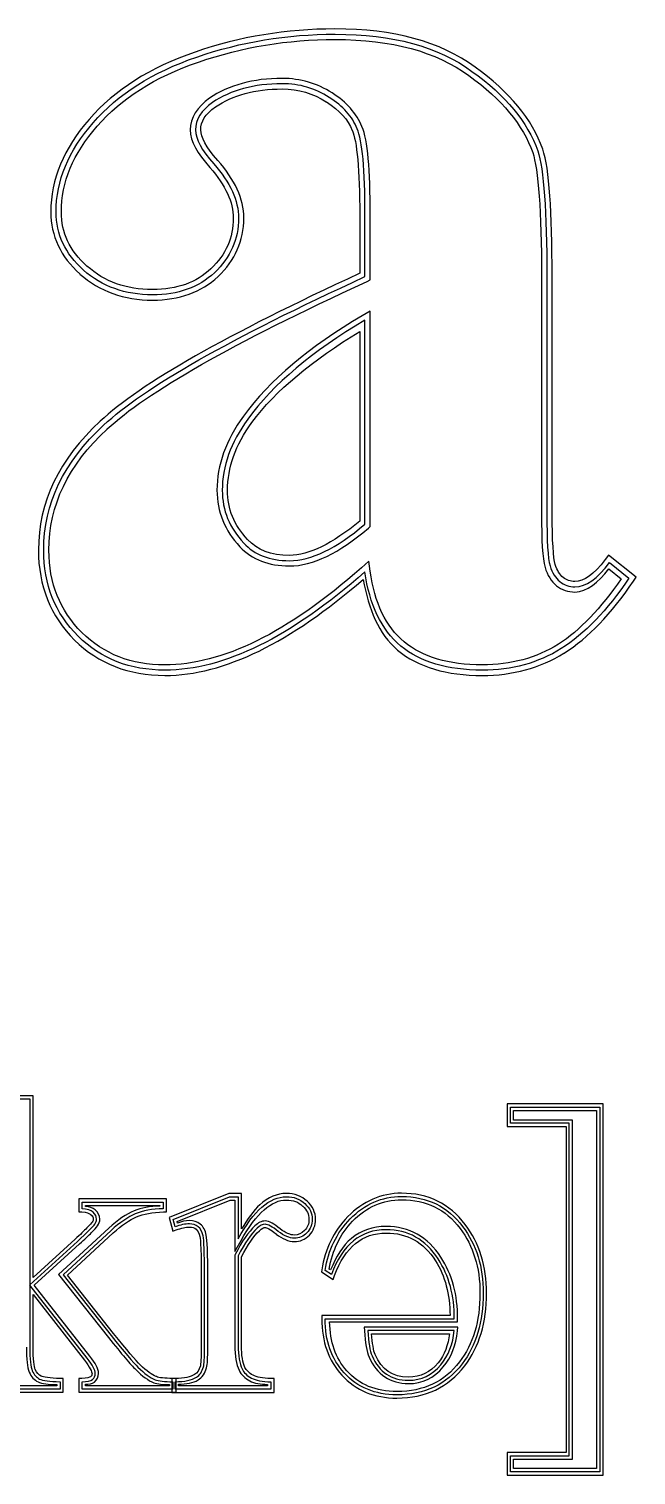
# Model space of a CAD drawing. Extents: x 35 to 204, y 106 to 197.
# Drawn here: x 73.64 to 89.68, y 152 to 190.23 of the extents above; entities that cross this region are included whole.
import ezdxf

# ---------------------------------------------------------------- set-up
doc = ezdxf.new("R2010")
doc.units = 0
doc.layers.add('Plast_1', color=7, linetype='CONTINUOUS')

msp = doc.modelspace()

# ---------------------------------------------------------------- linework, layer by layer
at = {"layer": 'Plast_1', "color": 7}
for points in [[(81.726793, 190.23024), (81.726562, 190.23047)], [(85.261719, 188.99609), (85.263719, 188.99609)], [(81.496141, 188.30268), (81.498141, 188.30068)], [(82.183688, 187.54287), (82.183688, 187.53887), (82.185688, 187.53687)], [(87.217028, 187.0505), (87.217028, 187.0525)], [(78.419971, 186.57029), (78.417971, 186.57029)], [(82.380996, 185.30249), (82.380996, 183.76929)], [(82.519413, 183.68301), (82.519413, 185.3022)], [(82.578171, 183.55663), (82.658251, 183.59373), (82.658251, 185.30271)], [(74.984375, 183.75195), (74.986375, 183.74995)], [(87.185594, 183.68359), (87.185594, 177.42969)], [(87.325311, 183.68301), (87.325311, 177.43018)], [(87.465075, 177.42941), (87.465075, 183.68331)], [(82.658203, 182.77344), (82.449219, 182.64844)], [(82.609375, 177.03125), (82.658205, 177.07225), (82.658205, 177.13665), (82.658203, 182.77344)], [(82.519413, 177.13734), (82.519413, 182.52891)], [(82.380859, 182.23242), (82.380859, 177.2207)], [(75.707077, 179.65229), (75.707077, 179.65429)], [(79.417969, 176.73242), (79.415969, 176.73442)], [(89.611559, 175.62858), (89.683829, 175.736), (88.95336, 176.31998), (88.86742, 176.20279)], [(82.658253, 175.89839), (82.623093, 176.15815), (82.42778, 175.98432)], [(87.277394, 175.99609), (87.277394, 175.99409)], [(87.545155, 176.07389), (87.545155, 176.07589)], [(88.964894, 175.95307), (89.291066, 175.69331)], [(88.978956, 176.12104), (89.495719, 175.70763)], [(74.841934, 174.07593), (74.841934, 174.07393)], [(83.37709, 173.81026), (83.37709, 173.80826), (83.37909, 173.80826)], [(87.777528, 173.72819), (87.779528, 173.72819)], [(72.037792, 161.15005), (71.946102, 161.33881), (73.413083, 161.94286), (73.661171, 161.94283)], [(74.859459, 158.2362), (73.748131, 157.22448), (73.748131, 162.02917), (73.662191, 162.02917), (73.396484, 162.0293)], [(73.661171, 161.94283), (73.661171, 157.02953), (74.917812, 158.17291)], [(78.923828, 159.44727), (77.341797, 158.80664), (77.443359, 158.44531), (77.533199, 158.48051)], [(79.254085, 158.50569), (79.254085, 159.4471), (79.168145, 159.4471), (78.923828, 159.44727)], [(77.191403, 158.95515), (77.275383, 158.95715), (77.275383, 159.3009), (74.95507, 159.3009), (74.95507, 158.9591), (75.0371, 158.9551)], [(75.041859, 159.04124), (75.041859, 159.21383), (77.188396, 159.21383), (77.188396, 159.04124)], [(75.128852, 159.10162), (75.128903, 159.12695)], [(75.128903, 159.12695), (77.101559, 159.12695), (77.101559, 159.11325)], [(77.501213, 158.5612), (77.447283, 158.75536), (78.94123, 159.35941), (79.16774, 159.35944)], [(77.564378, 158.66222), (77.552658, 158.70322), (78.958988, 159.27148)], [(78.958988, 159.27148), (79.080082, 159.27148), (79.080082, 157.91406), (79.244145, 158.20508)], [(79.16774, 159.35944), (79.16774, 158.24841)], [(80.871098, 159.11328), (80.873098, 159.11328), (80.873098, 159.11128)], [(75.273428, 158.8867), (75.275428, 158.8847), (75.277428, 158.8827)], [(75.749997, 158.52927), (75.747997, 158.52927), (74.421825, 157.3027), (75.740184, 155.63864)], [(75.807709, 158.46416), (74.540281, 157.29381), (75.807709, 155.69199)], [(75.874997, 155.74616), (74.6582, 157.28523), (75.865231, 158.40046)], [(78.054683, 158.50001), (78.056683, 158.49801)], [(78.154343, 158.3066), (78.156343, 158.3046)], [(79.728648, 158.4588), (79.728648, 158.4608)], [(80.170054, 158.37488), (80.172054, 158.37288)], [(80.279348, 158.50972), (80.277348, 158.51172)], [(75.246044, 155.14063), (75.246044, 155.14263), (73.777294, 157.01763), (74.976512, 158.10943)], [(79.089848, 157.83398), (79.080048, 157.81638), (79.080048, 155.4277)], [(79.16774, 157.79538), (79.16774, 155.42771)], [(79.254038, 155.42755), (79.254038, 157.7674)], [(78.191533, 157.29874), (78.191533, 155.38468)], [(78.277847, 155.38455), (78.277847, 157.29917)], [(78.365194, 155.38488), (78.365194, 157.29894)], [(81.378906, 157.42578), (81.371106, 157.36918), (81.675793, 157.17387), (81.714853, 157.27347)], [(81.632483, 157.30458), (81.465291, 157.41245)], [(81.609422, 157.4238), (81.574262, 157.4453)], [(75.176694, 155.08795), (73.661174, 157.02415), (73.661174, 155.38459)], [(73.748091, 155.38475), (73.748091, 156.77146), (75.107466, 155.03514)], [(84.76954, 156.22073), (81.378915, 156.22073), (81.378915, 156.13483)], [(81.465291, 156.13424), (84.879256, 156.13424)], [(81.583984, 156.04688), (84.964844, 156.04688), (84.966844, 156.13278)], [(82.5, 155.9082), (82.5059, 155.8164)], [(84.966838, 155.81249), (84.974638, 155.90819), (84.878938, 155.90819), (82.5, 155.9082)], [(84.879256, 155.82142), (82.592492, 155.82142)], [(82.695312, 155.73438), (84.755859, 155.73438)], [(78.168103, 154.88663), (78.168103, 154.88463)], [(78.333954, 154.836), (78.333954, 154.838)], [(71.945357, 154.55462), (71.859417, 154.55462), (71.859417, 154.18743), (74.546917, 154.18743), (74.546917, 154.55266), (74.460977, 154.55466)], [(74.459384, 154.46774), (74.459384, 154.27358), (71.946101, 154.27358), (71.946101, 154.46774)], [(73.646486, 154.71875), (73.646486, 154.71675)], [(73.806681, 154.78704), (73.806681, 154.78904)], [(75.039101, 154.55473), (74.955121, 154.55273), (74.955121, 154.1875), (77.52934, 154.1875), (77.52934, 154.55469), (77.44145, 154.55469)], [(77.441882, 154.46775), (77.441882, 154.27359), (75.041859, 154.27359), (75.041859, 154.46775)], [(77.005903, 154.60159), (77.003903, 154.60359)], [(77.502087, 154.55455), (77.414197, 154.55455), (77.414197, 154.18541), (80.117322, 154.18541), (80.117322, 154.55455), (80.031382, 154.55455)], [(80.03067, 154.46768), (80.03067, 154.27352), (77.501207, 154.27352), (77.501207, 154.46768)], [(74.373049, 154.39249), (74.373049, 154.36129), (72.033205, 154.36129), (72.033205, 154.39449)], [(77.355419, 154.39058), (77.355419, 154.36128), (75.128856, 154.36128), (75.128856, 154.40038)], [(79.943329, 154.39845), (79.943329, 154.36135), (77.587861, 154.36135), (77.587861, 154.40045)]]:
    msp.add_lwpolyline(points, dxfattribs=at)
for points in [[(81.726564, 189.95115)], [(82.380812, 182.23247)], [(82.519413, 177.13734)], [(82.519416, 175.87989)], [(86.273437, 161.8125), (86.273437, 161.7246), (86.273437, 161.21288), (87.832031, 161.21288), (87.832031, 152.59765), (86.273437, 152.59765), (86.273437, 152), (88.8125, 152), (88.8125, 161.8125)], [(86.360844, 161.72494), (88.724662, 161.72494), (88.724662, 152.08701), (86.360844, 152.08701), (86.360844, 152.51143), (87.918815, 152.51143), (87.918815, 161.30053), (86.360844, 161.30053)], [(86.447266, 161.63867), (88.636719, 161.63867), (88.636719, 152.17383), (86.447266, 152.17383), (86.447266, 152.42383), (88.005859, 152.42383), (88.005859, 161.38672), (86.447266, 161.38672)], [(83.48829, 159.45123)], [(83.488324, 159.27733)], [(85.645106, 156.8084)], [(82.695316, 155.73438)], [(84.879256, 155.82142)]]:
    msp.add_lwpolyline(points, close=True, dxfattribs=at)
for points in [[(81.726562, 190.23047), (80.44857, 190.23047), (79.215187, 190.02606), (78.029297, 189.61914)], [(78.07525, 189.48798), (79.24658, 189.889907), (80.463844, 190.09087), (81.727043, 190.09087)], [(85.427965, 189.22047), (84.512856, 189.89789), (83.274043, 190.23024), (81.726793, 190.23024)], [(81.727043, 190.09087), (83.254365, 190.09087), (84.460146, 189.763587), (85.344385, 189.10902)], [(78.121096, 189.35545), (79.277863, 189.75238), (80.478163, 189.95115), (81.726564, 189.95115)], [(81.726562, 189.95117), (83.233954, 189.95117), (84.408351, 189.62781), (85.261719, 188.99609)], [(78.029297, 189.61914), (76.840643, 189.21127), (75.905846, 188.61911), (75.232422, 187.83984)], [(75.336405, 187.74821), (75.990972, 188.50613), (76.90392, 189.086053), (78.07525, 189.48798)], [(75.441408, 187.65623), (76.077043, 188.39223), (76.967683, 188.95967), (78.121096, 189.35545)], [(80.33208, 188.92185), (79.564899, 188.92186), (78.920205, 188.74861), (78.410205, 188.39646)], [(81.648486, 188.53709), (81.25872, 188.79287), (80.815837, 188.92186), (80.33208, 188.92185)], [(85.263719, 188.99609), (86.142712, 188.36502), (86.698814, 187.68527), (86.951219, 186.96289)], [(85.344385, 189.10902), (86.240108, 188.46594), (86.820031, 187.76544), (87.084155, 187.00752)], [(87.217028, 187.0525), (86.941083, 187.84435), (86.338007, 188.56655), (85.427965, 189.22047)], [(80.331783, 188.78174), (79.585347, 188.78174), (78.970973, 188.615227), (78.488661, 188.2822)], [(78.568406, 188.16792), (79.023029, 188.48183), (79.606389, 188.64253), (80.332078, 188.64253)], [(81.572014, 188.42001), (81.204538, 188.661163), (80.791128, 188.78174), (80.331783, 188.78174)], [(80.332078, 188.64253), (80.76701, 188.64253), (81.150956, 188.52921), (81.496141, 188.30268)], [(82.439502, 187.64842), (82.300232, 187.99934), (82.031489, 188.29712), (81.648486, 188.53709)], [(78.410205, 188.39646), (78.087774, 188.17325), (77.90044, 187.88456), (77.90044, 187.55857)], [(78.488661, 188.2822), (78.190086, 188.0755), (78.040799, 187.834347), (78.040799, 187.55874)], [(78.179734, 187.55854), (78.179735, 187.78378), (78.293689, 187.97774), (78.568406, 188.16792)], [(81.498141, 188.30068), (81.846898, 188.08271), (82.070068, 187.83208), (82.183688, 187.54287)], [(82.312708, 187.59319), (82.186388, 187.91473), (81.93949, 188.190337), (81.572014, 188.42001)], [(75.232422, 187.83984), (74.561021, 187.07421), (74.214844, 186.2523), (74.214844, 185.38867)], [(74.354555, 185.38833), (74.354555, 186.21515), (74.681838, 187.001777), (75.336405, 187.74821)], [(74.494143, 185.38865), (74.494143, 186.17866), (74.803677, 186.92899), (75.441408, 187.65623)], [(77.90044, 187.55857), (77.90044, 187.25542), (78.087927, 186.93791), (78.419971, 186.57029)], [(78.040799, 187.55874), (78.040799, 187.31758), (78.20157, 187.019003), (78.523111, 186.66301)], [(78.627, 186.75581), (78.315962, 187.10017), (78.179735, 187.37938), (78.179734, 187.55854)], [(82.185688, 187.53687), (82.240828, 187.4128), (82.294411, 187.15038), (82.328266, 186.77515)], [(82.519413, 185.3022), (82.519413, 186.519467), (82.450511, 187.28313), (82.312708, 187.59319)], [(82.607471, 186.80076), (82.572501, 187.18834), (82.521831, 187.46245), (82.439502, 187.64842)], [(86.951219, 186.96289), (87.09613, 186.52816), (87.185594, 185.41331), (87.185594, 183.68359)], [(87.084155, 187.00752), (87.244926, 186.525207), (87.325311, 185.417037), (87.325311, 183.68301)], [(87.465075, 183.68331), (87.465075, 185.42165), (87.393655, 186.52061), (87.217028, 187.0505)], [(78.417971, 186.57029), (78.840135, 186.09258), (79.039065, 185.64757), (79.039064, 185.2324)], [(78.523111, 186.66301), (78.959489, 186.169217), (79.177678, 185.692647), (79.177678, 185.2333)], [(79.316453, 185.23237), (79.316453, 185.73589), (79.077591, 186.24593), (78.627, 186.75581)], [(82.328266, 186.77515), (82.362126, 186.39993), (82.380996, 185.9085), (82.380996, 185.30249)], [(82.658251, 185.30271), (82.658251, 185.91398), (82.642521, 186.41232), (82.607471, 186.80076)], [(74.214844, 185.38867), (74.214844, 184.76471), (74.479039, 184.20916), (74.984375, 183.75195)], [(75.078024, 183.85527), (74.595711, 184.291643), (74.354555, 184.802663), (74.354555, 185.38833)], [(75.171877, 183.95896), (74.712589, 184.37451), (74.494143, 184.84128), (74.494143, 185.38865)], [(79.039064, 185.2324), (79.039064, 184.70481), (78.846598, 184.26824), (78.445314, 183.88865)], [(79.177678, 185.2333), (79.177678, 184.6706), (78.965231, 184.188287), (78.540337, 183.78636)], [(78.636766, 183.6855), (79.08527, 184.10976), (79.316453, 184.63456), (79.316453, 185.23237)], [(76.904299, 183.33982), (76.209574, 183.33982), (75.640075, 183.5458), (75.171877, 183.95896)], [(78.445314, 183.88865), (78.059561, 183.52433), (77.555036, 183.33982), (76.904299, 183.33982)], [(74.986375, 183.74995), (75.505502, 183.29118), (76.152829, 183.0605), (76.904344, 183.0605)], [(76.90392, 183.2007), (76.180452, 183.2007), (75.57182, 183.41889), (75.078024, 183.85527)], [(82.380996, 183.76929), (78.882697, 182.15722), (76.593224, 180.86255), (75.517715, 179.85718)], [(75.612012, 179.75561), (76.668506, 180.743203), (78.970973, 182.052337), (82.519413, 183.68301)], [(75.707077, 179.65429), (76.734634, 180.61483), (79.034671, 181.92823), (82.578171, 183.55663)], [(78.540337, 183.78636), (78.126926, 183.39592), (77.581454, 183.2007), (76.90392, 183.2007)], [(76.904344, 183.0605), (77.608674, 183.0605), (78.195698, 183.26894), (78.636766, 183.6855)], [(82.449219, 182.64844), (81.048266, 181.82639), (79.999474, 180.94336), (79.306641, 179.99219)], [(82.519413, 182.52891), (81.129894, 181.71357), (80.096368, 180.840813), (79.418834, 179.91064)], [(79.531203, 179.82817), (80.148242, 180.6753), (81.142541, 181.47223), (82.380812, 182.23247)], [(75.517715, 179.85718), (74.439793, 178.86128), (73.888809, 177.71771), (73.888809, 176.44898)], [(74.027272, 176.44833), (74.027272, 177.677077), (74.555519, 178.779503), (75.612012, 179.75561)], [(79.306641, 179.99219), (78.845618, 179.35385), (78.607422, 178.69778), (78.607422, 178.0332)], [(79.418834, 179.91064), (78.970973, 179.290527), (78.747042, 178.66467), (78.747042, 178.03307)], [(78.886672, 178.03325), (78.886672, 178.63188), (79.096504, 179.22629), (79.531203, 179.82817)], [(74.166062, 176.44917), (74.166062, 177.63793), (74.672015, 178.69599), (75.707077, 179.65229)], [(78.607422, 178.0332), (78.607422, 177.4716), (78.814958, 176.96709), (79.214844, 176.54297)], [(78.747042, 178.03307), (78.747042, 177.504823), (78.936522, 177.039737), (79.315482, 176.63781)], [(79.415969, 176.73442), (79.057935, 177.11416), (78.886672, 177.53837), (78.886672, 178.03325)], [(87.185594, 177.42969), (87.185594, 176.6911), (87.206594, 176.23678), (87.277394, 175.99609)], [(87.325311, 177.43018), (87.325311, 176.695227), (87.354021, 176.23014), (87.411441, 176.03492)], [(87.545155, 176.07589), (87.501195, 176.22636), (87.465075, 176.69914), (87.465075, 177.42941)], [(80.521262, 176.17272), (81.095443, 176.17272), (81.761494, 176.49426), (82.519413, 177.13734)], [(82.380859, 177.2207), (81.660342, 176.62147), (81.030269, 176.3125), (80.521484, 176.3125)], [(80.521484, 176.0332), (81.147745, 176.0332), (81.838205, 176.37693), (82.609375, 177.03125)], [(79.315482, 176.63781), (79.602573, 176.32775), (80.004499, 176.17272), (80.521262, 176.17272)], [(80.521484, 176.3125), (80.032622, 176.3125), (79.67671, 176.45298), (79.417969, 176.73242)], [(73.888809, 176.44898), (73.888809, 175.51058), (74.208797, 174.70907), (74.841934, 174.07593)], [(74.94022, 174.17457), (74.331588, 174.783203), (74.027272, 175.541123), (74.027272, 176.44833)], [(75.039108, 174.27339), (74.454982, 174.85752), (74.166062, 175.57316), (74.166062, 176.44917)], [(79.214844, 176.54297), (79.530218, 176.20318), (79.977528, 176.0332), (80.521484, 176.0332)], [(82.42778, 175.98432), (80.477836, 174.26245), (78.740657, 173.41792), (77.230515, 173.41792)], [(82.519413, 175.87989), (80.555713, 174.145863), (78.792977, 173.27885), (77.231204, 173.27885)], [(83.466815, 173.91619), (82.950052, 174.352563), (82.634253, 175.00713), (82.519416, 175.87989)], [(83.556691, 174.02339), (83.071063, 174.43347), (82.769951, 175.04948), (82.658253, 175.89839)], [(87.277394, 175.99409), (87.340734, 175.7914), (87.440678, 175.62479), (87.582081, 175.51167)], [(87.411441, 176.03492), (87.468861, 175.85118), (87.554988, 175.713377), (87.669822, 175.62151)], [(87.758045, 175.73014), (87.670145, 175.80044), (87.596613, 175.91022), (87.545155, 176.07389)], [(88.066008, 175.4837), (88.364582, 175.4837), (88.668898, 175.696147), (88.978956, 176.12104)], [(88.066456, 175.3437), (88.386068, 175.3437), (88.678654, 175.60763), (88.964894, 175.95307)], [(88.86742, 176.20279), (88.569931, 175.79513), (88.29904, 175.62272), (88.066639, 175.62272)], [(77.230606, 173.13838), (78.803933, 173.13838), (80.551592, 174.01615), (82.47084, 175.67744)], [(82.47084, 175.67744), (82.612866, 174.89468), (82.878314, 174.23144), (83.37709, 173.81026)], [(87.582081, 175.51167), (87.719944, 175.40137), (87.888552, 175.3437), (88.066456, 175.3437)], [(89.291066, 175.69331), (88.751397, 174.91981), (88.198423, 174.32211), (87.630909, 173.96479)], [(87.669822, 175.62151), (87.784659, 175.529637), (87.916721, 175.4837), (88.066008, 175.4837)], [(89.495719, 175.70763), (88.921538, 174.857843), (88.324389, 174.23773), (87.704273, 173.84729)], [(88.066639, 175.62272), (87.945969, 175.62272), (87.849856, 175.65672), (87.758045, 175.73014)], [(87.779528, 173.72819), (88.421831, 174.1326), (89.029884, 174.7677), (89.611559, 175.62858)], [(74.841934, 174.07393), (75.475611, 173.45221), (76.281691, 173.13838), (77.230606, 173.13838)], [(77.231204, 173.27885), (76.312513, 173.27885), (75.548852, 173.577423), (74.94022, 174.17457)], [(77.230515, 173.41792), (76.342737, 173.41792), (75.622455, 173.7017), (75.039108, 174.27339)], [(85.619191, 173.41792), (84.722789, 173.41792), (84.042048, 173.62493), (83.556691, 174.02339)], [(87.630909, 173.96479), (87.045002, 173.59998), (86.37751, 173.41792), (85.619191, 173.41792)], [(83.37909, 173.80826), (83.927178, 173.35761), (84.679129, 173.13834), (85.619325, 173.13834)], [(85.619995, 173.27885), (84.701305, 173.27885), (83.983578, 173.491297), (83.466815, 173.91619)], [(85.619325, 173.13834), (86.422777, 173.13834), (87.146172, 173.33508), (87.777528, 173.72819)], [(87.704273, 173.84729), (87.095641, 173.46833), (86.400882, 173.27885), (85.619995, 173.27885)], [(80.441585, 159.4471), (80.199365, 159.4471), (79.961698, 159.34118), (79.73846, 159.14631)], [(80.990413, 159.24006), (80.844892, 159.37751), (80.657271, 159.4471), (80.441585, 159.4471)], [(83.488281, 159.45117), (82.944925, 159.45117), (82.464827, 159.24162), (82.066406, 158.83203)], [(85.169931, 158.62506), (84.75659, 159.17246), (84.18693, 159.45123), (83.48829, 159.45123)], [(75.333097, 158.94954), (75.27557, 159.003473), (75.178491, 159.03404), (75.041859, 159.04124)], [(75.390571, 159.01372), (75.328771, 159.07102), (75.229523, 159.08642), (75.128852, 159.10162)], [(77.101559, 159.11325), (76.84099, 159.09915), (76.604092, 159.06495), (76.416013, 158.9863)], [(77.188396, 159.04124), (76.893562, 159.03404), (76.647268, 158.989097), (76.449513, 158.90641)], [(79.16774, 158.24841), (79.581227, 158.989097), (80.005501, 159.35944), (80.440561, 159.35944)], [(79.73846, 159.14631), (79.571256, 159.00036), (79.413068, 158.75329), (79.254085, 158.50569)], [(79.85352, 159.01563), (80.054556, 159.19111), (80.248571, 159.27148), (80.44141, 159.27148)], [(80.440561, 159.35944), (80.638316, 159.35944), (80.801913, 159.298313), (80.931353, 159.17606)], [(80.44141, 159.27148), (80.621234, 159.27148), (80.757739, 159.22038), (80.871098, 159.11328)], [(80.873098, 159.11128), (80.988337, 159.00564), (81.039113, 158.89614), (81.039113, 158.76167)], [(80.931353, 159.17606), (81.060792, 159.057407), (81.125512, 158.91898), (81.125512, 158.76078)], [(81.21307, 158.76155), (81.21307, 158.94348), (81.13405, 159.10839), (80.990413, 159.24006)], [(82.128668, 158.77157), (82.513391, 159.167077), (82.966429, 159.36483), (83.487782, 159.36483)], [(82.191449, 158.71093), (82.562473, 159.09235), (82.988975, 159.27733), (83.488324, 159.27733)], [(83.487782, 159.36483), (84.163743, 159.36483), (84.701277, 159.100557), (85.100382, 158.57201)], [(83.488281, 159.27734), (84.141562, 159.27734), (84.646381, 159.02922), (85.03125, 158.51953)], [(75.0371, 158.9551), (75.162971, 158.9481), (75.239569, 158.9185), (75.273428, 158.8867)], [(75.308678, 158.68542), (75.295978, 158.66632), (75.247828, 158.60892), (75.171959, 158.53307)], [(75.277428, 158.8827), (75.322858, 158.8453), (75.337978, 158.8128), (75.337978, 158.76552)], [(75.337978, 158.76552), (75.337978, 158.74172), (75.329978, 158.71742), (75.308678, 158.68542)], [(75.424787, 158.76617), (75.424787, 158.838083), (75.394224, 158.899207), (75.333097, 158.94954)], [(75.381637, 158.63673), (75.410404, 158.679863), (75.424787, 158.72301), (75.424787, 158.76617)], [(75.511665, 158.76568), (75.511665, 158.86078), (75.465265, 158.95061), (75.390571, 159.01372)], [(75.453075, 158.58794), (75.489275, 158.64224), (75.511665, 158.70318), (75.511665, 158.76568)], [(76.416013, 158.9863), (76.208756, 158.898), (75.988419, 158.74568), (75.749997, 158.52927)], [(76.449513, 158.90641), (76.255354, 158.82371), (76.041419, 158.676293), (75.807709, 158.46416)], [(75.865231, 158.40046), (76.093738, 158.60787), (76.301633, 158.74901), (76.482419, 158.82624)], [(76.482419, 158.82624), (76.666803, 158.90334), (76.904222, 158.94814), (77.191403, 158.95515)], [(77.878831, 158.72862), (77.782141, 158.72862), (77.673916, 158.69632), (77.564378, 158.66222)], [(78.165941, 158.63292), (78.088011, 158.69712), (77.98793, 158.72862), (77.878831, 158.72862)], [(79.244145, 158.20508), (79.447722, 158.56975), (79.652484, 158.84014), (79.85352, 159.01563)], [(79.87891, 158.71875), (79.78281, 158.71875), (79.69517, 158.66715), (79.611332, 158.58789)], [(80.277348, 158.51172), (80.1188, 158.64058), (80.002037, 158.71875), (79.87891, 158.71875)], [(81.039113, 158.76167), (81.039113, 158.64078), (81.000893, 158.5468), (80.921926, 158.46479)], [(81.125512, 158.76078), (81.125512, 158.620553), (81.07877, 158.5019), (80.985286, 158.40482)], [(81.049007, 158.34358), (81.157011, 158.45574), (81.21307, 158.60199), (81.21307, 158.76155)], [(82.066406, 158.83203), (81.694568, 158.44903), (81.464043, 157.97732), (81.378906, 157.42578)], [(81.465291, 157.41245), (81.547988, 157.948183), (81.769114, 158.401223), (82.128668, 158.77157)], [(81.574262, 157.4453), (81.660782, 157.94065), (81.856641, 158.36607), (82.191449, 158.71093)], [(75.171959, 158.53307), (75.096089, 158.45717), (74.991948, 158.35794), (74.859459, 158.2362)], [(74.917812, 158.17291), (75.183882, 158.417403), (75.33849, 158.57201), (75.381637, 158.63673)], [(74.976512, 158.10943), (75.110093, 158.23217), (75.216137, 158.33147), (75.294872, 158.41021)], [(75.294872, 158.41021), (75.373602, 158.48891), (75.422632, 158.54228), (75.453075, 158.58794)], [(77.878745, 158.6421), (77.767283, 158.6421), (77.641439, 158.615133), (77.501213, 158.5612)], [(77.533199, 158.48051), (77.666215, 158.53171), (77.781475, 158.55471), (77.878902, 158.55471)], [(78.110657, 158.5666), (78.04953, 158.616933), (77.972226, 158.6421), (77.878745, 158.6421)], [(77.878902, 158.55471), (77.956762, 158.55471), (78.01036, 158.53651), (78.054683, 158.50001)], [(78.056683, 158.49801), (78.100533, 158.46391), (78.135383, 158.40451), (78.154343, 158.3066)], [(78.240097, 158.3239), (78.218524, 158.43536), (78.175377, 158.51626), (78.110657, 158.5666)], [(78.156343, 158.3046), (78.165043, 158.2673), (78.175513, 158.15328), (78.181733, 157.98429)], [(78.324144, 158.34386), (78.299754, 158.4657), (78.249224, 158.56717), (78.165941, 158.63292)], [(78.277847, 157.29917), (78.277847, 157.874457), (78.265264, 158.216033), (78.240097, 158.3239)], [(78.355394, 157.99034), (78.348994, 158.16293), (78.340614, 158.27326), (78.324144, 158.34386)], [(79.611332, 158.58789), (79.436446, 158.42855), (79.265112, 158.17721), (79.089848, 157.83398)], [(79.669318, 158.52347), (79.507519, 158.376057), (79.340326, 158.13336), (79.16774, 157.79538)], [(79.254038, 157.7674), (79.420947, 158.09147), (79.582392, 158.32555), (79.728648, 158.4588)], [(79.879657, 158.63134), (79.814937, 158.63134), (79.744824, 158.595383), (79.669318, 158.52347)], [(79.728648, 158.4608), (79.795158, 158.5242), (79.846547, 158.5448), (79.879038, 158.5448)], [(79.879038, 158.5448), (79.906198, 158.5448), (80.020825, 158.4963), (80.170054, 158.37488)], [(80.224829, 158.44257), (80.070221, 158.568417), (79.955164, 158.63134), (79.879657, 158.63134)], [(80.172054, 158.37288), (80.339091, 158.2438), (80.49655, 158.17171), (80.65057, 158.17171)], [(80.6509, 158.2592), (80.525057, 158.2592), (80.383033, 158.320323), (80.224829, 158.44257)], [(80.650442, 158.34565), (80.553392, 158.34565), (80.42748, 158.39585), (80.279348, 158.50972)], [(80.921926, 158.46479), (80.842356, 158.38219), (80.758128, 158.34565), (80.650442, 158.34565)], [(80.65057, 158.17171), (80.801763, 158.17171), (80.941605, 158.23201), (81.049007, 158.34358)], [(80.985286, 158.40482), (80.891802, 158.30774), (80.78034, 158.2592), (80.6509, 158.2592)], [(83.07789, 158.48572), (82.40912, 158.48572), (81.927318, 158.092007), (81.632483, 157.30458)], [(83.078172, 158.57224), (82.726712, 158.57224), (82.416379, 158.46712), (82.160203, 158.25778)], [(82.26954, 158.12308), (82.495166, 158.30745), (82.760825, 158.39847), (83.078134, 158.39847)], [(84.453185, 157.71448), (84.1188, 158.22864), (83.660368, 158.48572), (83.07789, 158.48572)], [(83.078134, 158.39847), (83.635008, 158.39847), (84.059073, 158.1628), (84.380868, 157.668)], [(84.525438, 157.76169), (84.178463, 158.29521), (83.686252, 158.57224), (83.078172, 158.57224)], [(85.03125, 158.51953), (85.382075, 158.05755), (85.558594, 157.49103), (85.558594, 156.80859)], [(85.100382, 158.57201), (85.463531, 158.093803), (85.645106, 157.505933), (85.645106, 156.8084)], [(85.732431, 156.80865), (85.732431, 157.52129), (85.545404, 158.13063), (85.169931, 158.62506)], [(78.181733, 157.98429), (78.187933, 157.81529), (78.191533, 157.58575), (78.191533, 157.29874)], [(78.365194, 157.29894), (78.365194, 157.58722), (78.361794, 157.81776), (78.355394, 157.99034)], [(82.160203, 158.25778), (81.928514, 158.06845), (81.75491, 157.77268), (81.609422, 157.4238)], [(81.714853, 157.27347), (81.858482, 157.65706), (82.043915, 157.9387), (82.26954, 158.12308)], [(84.380868, 157.668), (84.642862, 157.26519), (84.757883, 156.77523), (84.76954, 156.22073)], [(84.879256, 156.13424), (84.882856, 156.74548), (84.740832, 157.272227), (84.453185, 157.71448)], [(84.966844, 156.13278), (84.970544, 156.75779), (84.823165, 157.30394), (84.525438, 157.76169)], [(85.558594, 156.80859), (85.558594, 156.06423), (85.37637, 155.46198), (85.015625, 154.99023)], [(85.645106, 156.8084), (85.645106, 156.04974), (85.458138, 155.425913), (85.084202, 154.93692)], [(85.154306, 154.88483), (85.541432, 155.39107), (85.732431, 156.0357), (85.732431, 156.80865)], [(81.378915, 156.13483), (81.378915, 155.53203), (81.554825, 155.02791), (81.908212, 154.64069)], [(81.972262, 154.69962), (81.634281, 155.06996), (81.465291, 155.548167), (81.465291, 156.13424)], [(82.037109, 154.75781), (81.73515, 155.08868), (81.603322, 155.52775), (81.583984, 156.04688)], [(75.740184, 155.63864), (76.093239, 155.19553), (76.327897, 154.91622), (76.458934, 154.78903)], [(75.807709, 155.69199), (76.160072, 155.249743), (76.397377, 154.969293), (76.519626, 154.85064)], [(76.580075, 154.91218), (76.466615, 155.0223), (76.226667, 155.30479), (75.874997, 155.74616)], [(82.5059, 155.8164), (82.52414, 155.49541), (82.56015, 155.26759), (82.626994, 155.11718)], [(82.592492, 155.82142), (82.610472, 155.505013), (82.648225, 155.28209), (82.705752, 155.15265)], [(82.785156, 155.1875), (82.743886, 155.2804), (82.715716, 155.49078), (82.695316, 155.73438)], [(84.755859, 155.73438), (84.709779, 155.43946), (84.625592, 155.17538), (84.457031, 154.9707)], [(84.523298, 154.91535), (84.724648, 155.159843), (84.843301, 155.461867), (84.879256, 155.82142)], [(84.589885, 154.85937), (84.802925, 155.11805), (84.929477, 155.43888), (84.966838, 155.81249)], [(73.574216, 155.38477), (73.574216, 155.06085), (73.590186, 154.85011), (73.646486, 154.71875)], [(73.661174, 155.38459), (73.661174, 155.064583), (73.682747, 154.854243), (73.725894, 154.75357)], [(73.806681, 154.78904), (73.776801, 154.85974), (73.748091, 155.06967), (73.748091, 155.38475)], [(78.191533, 155.38468), (78.191533, 155.24177), (78.188133, 155.12761), (78.183733, 155.04288)], [(78.250877, 154.8614), (78.268857, 154.922533), (78.277847, 155.096917), (78.277847, 155.38455)], [(78.357394, 155.03331), (78.361994, 155.12301), (78.365194, 155.24015), (78.365194, 155.38488)], [(79.080048, 155.4277), (79.080048, 155.14719), (79.113318, 154.92973), (79.191376, 154.7695)], [(79.16774, 155.42771), (79.16774, 155.15445), (79.201898, 154.947707), (79.270213, 154.80748)], [(79.347788, 154.84552), (79.289218, 154.96574), (79.254038, 155.16155), (79.254038, 155.42755)], [(75.107466, 155.03514), (75.247367, 154.85677), (75.304731, 154.72169), (75.304731, 154.68943)], [(75.392427, 154.68885), (75.392427, 154.77155), (75.320516, 154.904583), (75.176694, 155.08795)], [(75.478466, 154.68945), (75.478466, 154.82214), (75.392866, 154.95329), (75.246044, 155.14063)], [(76.519626, 154.85064), (76.692212, 154.681647), (76.843225, 154.571983), (76.972664, 154.52165)], [(77.003903, 154.60359), (76.892947, 154.64669), (76.747977, 154.74777), (76.580075, 154.91218)], [(78.168103, 154.88463), (78.136443, 154.77384), (78.085823, 154.70486), (78.015759, 154.66002)], [(78.062111, 154.58634), (78.152, 154.643873), (78.214922, 154.73556), (78.250877, 154.8614)], [(78.109345, 154.51373), (78.218611, 154.58363), (78.293577, 154.69591), (78.333954, 154.836)], [(78.183733, 155.04288), (78.179333, 154.95818), (78.171883, 154.89948), (78.168103, 154.88663)], [(78.333954, 154.838), (78.347834, 154.886), (78.352814, 154.94454), (78.357394, 155.03331)], [(79.560679, 154.64045), (79.453864, 154.69875), (79.385322, 154.76756), (79.347788, 154.84552)], [(82.626994, 155.11718), (82.827772, 154.66259), (83.18877, 154.41796), (83.666057, 154.41796)], [(82.705752, 155.15265), (82.896315, 154.72119), (83.216318, 154.50546), (83.665761, 154.50546)], [(83.666016, 154.5918), (83.244418, 154.5918), (82.965505, 154.77917), (82.785156, 155.1875)], [(85.015625, 154.99023), (84.617164, 154.46704), (84.075301, 154.20898), (83.363281, 154.20898)], [(83.36329, 154.03522), (84.118249, 154.03522), (84.725793, 154.32217), (85.154306, 154.88483)], [(85.084202, 154.93692), (84.670715, 154.393993), (84.097226, 154.12253), (83.363736, 154.12253)], [(83.665761, 154.50546), (84.010933, 154.50546), (84.296779, 154.64209), (84.523298, 154.91535)], [(84.457031, 154.9707), (84.244371, 154.71416), (83.988225, 154.5918), (83.666016, 154.5918)], [(83.666057, 154.41796), (84.03419, 154.41796), (84.349507, 154.56939), (84.589885, 154.85937)], [(73.646486, 154.71675), (73.699476, 154.6026), (73.777563, 154.51376), (73.878908, 154.46089)], [(73.725894, 154.75357), (73.772634, 154.652897), (73.837354, 154.580987), (73.920053, 154.53784)], [(73.960977, 154.61516), (73.898077, 154.64796), (73.846809, 154.70256), (73.806681, 154.78704)], [(73.878908, 154.46089), (73.978678, 154.40889), (74.15827, 154.39919), (74.373049, 154.39249)], [(73.920053, 154.53784), (74.00275, 154.494707), (74.182527, 154.47134), (74.459384, 154.46774)], [(74.460977, 154.55466), (74.188526, 154.55866), (74.009253, 154.59006), (73.960977, 154.61516)], [(75.263711, 154.59573), (75.248401, 154.58383), (75.168291, 154.55783), (75.039101, 154.55473)], [(75.041859, 154.46775), (75.178489, 154.471083), (75.270175, 154.49085), (75.316917, 154.52705)], [(75.128856, 154.40038), (75.221276, 154.40838), (75.31297, 154.41398), (75.371044, 154.45898)], [(75.304731, 154.68943), (75.304731, 154.64243), (75.294931, 154.62023), (75.263711, 154.59573)], [(75.316917, 154.52705), (75.367257, 154.566583), (75.392427, 154.620517), (75.392427, 154.68885)], [(75.371044, 154.45898), (75.440534, 154.51358), (75.478466, 154.59975), (75.478466, 154.68945)], [(76.458934, 154.78903), (76.635732, 154.61592), (76.791826, 154.49906), (76.939403, 154.44138)], [(76.972664, 154.52165), (77.062552, 154.485717), (77.218958, 154.46775), (77.441882, 154.46775)], [(77.44145, 154.55469), (77.223202, 154.55469), (77.072769, 154.57479), (77.005903, 154.60159)], [(77.501207, 154.46768), (77.752895, 154.46768), (77.939863, 154.507233), (78.062111, 154.58634)], [(78.015759, 154.66002), (77.916379, 154.59572), (77.744658, 154.55455), (77.502087, 154.55455)], [(77.587861, 154.40045), (77.79748, 154.41045), (77.984798, 154.43315), (78.109345, 154.51373)], [(79.191376, 154.7695), (79.247326, 154.6533), (79.346038, 154.55943), (79.476532, 154.48825)], [(79.270213, 154.80748), (79.316953, 154.7104), (79.39965, 154.6295), (79.518305, 154.56478)], [(79.476532, 154.48825), (79.593285, 154.42455), (79.761294, 154.40715), (79.943329, 154.39845)], [(79.518305, 154.56478), (79.636958, 154.500047), (79.807747, 154.46768), (80.03067, 154.46768)], [(80.031382, 154.55455), (79.816881, 154.55455), (79.65922, 154.58675), (79.560679, 154.64045)], [(81.908212, 154.64069), (82.273069, 154.23821), (82.765132, 154.03522), (83.36329, 154.03522)], [(83.363736, 154.12253), (82.784854, 154.12253), (82.321029, 154.314893), (81.972262, 154.69962)], [(83.363281, 154.20898), (82.803677, 154.20898), (82.369787, 154.39083), (82.037109, 154.75781)], [(76.939403, 154.44138), (77.032993, 154.40398), (77.18519, 154.39518), (77.355419, 154.39058)]]:
    msp.add_open_spline(points, degree=3, dxfattribs=at)

doc.saveas('drawing.dxf')
